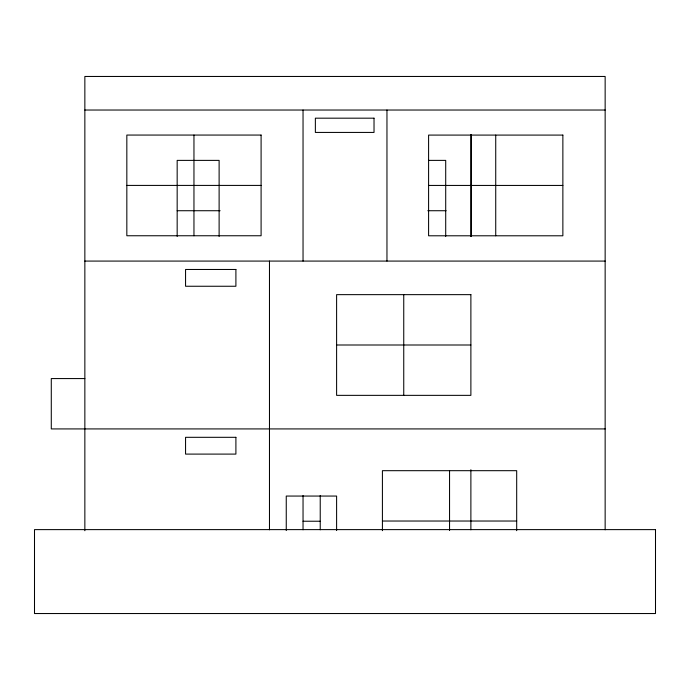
<?xml version="1.0" encoding="UTF-8"?>
<svg xmlns="http://www.w3.org/2000/svg" width="690" height="690" viewBox="0 0 690 690"><rect width="100%" height="100%" fill="white"/><g stroke="black" fill="none" stroke-linecap="round" stroke-linejoin="round"><path stroke-width="1.03" d="M84.853 110.029L605.147 110.029M428.49 160.382L445.706 160.382L445.706 236.437M126.831 185.412L261.096 185.412M428.594 185.438L562.868 185.438M177.166 210.726L220.101 210.726M427.8 210.726L446.111 210.726M84.853 261.079L605.147 261.079M336.608 345L470.882 345M84.853 378.569L51.284 378.569L51.284 428.921L605.147 428.921M382.415 521.028L516.689 521.028M303.039 521.226L320.091 521.226M605.147 529.817L605.147 76.461L84.853 76.461L84.853 530.739M516.689 530.67L516.689 470.684L382.415 470.684L382.415 530.67M495.731 135.085L495.731 235.79M471.287 134.671L471.287 236.437M470.882 134.671L470.882 236.437M470.882 469.709L470.882 529.817M449.552 470.684L449.552 530.498M403.745 294.647L403.745 395.353M386.961 110.029L386.961 261.079M336.608 530.55L336.608 496.058L286.255 496.058L286.255 530.55M320.229 495.472L320.229 529.817M303.039 110.029L303.039 261.079M303.039 495.515L303.039 529.799M269.471 261.079L269.471 529.817M219.118 236.437L219.118 160.382L177.166 160.382L177.166 236.437M193.959 135.059L193.959 235.756M374.023 118.18L315.365 118.18L315.365 132.428L374.023 132.428L374.023 118.18M261.096 135.059L126.831 135.059L126.831 235.756L261.096 235.756L261.096 135.059M562.868 135.085L428.594 135.085L428.594 235.79L562.868 235.79L562.868 135.085M235.902 269.471L185.558 269.471L185.558 286.255L235.902 286.255L235.902 269.471M470.882 294.647L336.608 294.647L336.608 395.353L470.882 395.353L470.882 294.647M235.902 437.313L185.558 437.313L185.558 454.098L235.902 454.098L235.902 437.313M655.5 529.618L34.5 529.618L34.5 613.539L655.5 613.539L655.5 529.618"/></g></svg>
